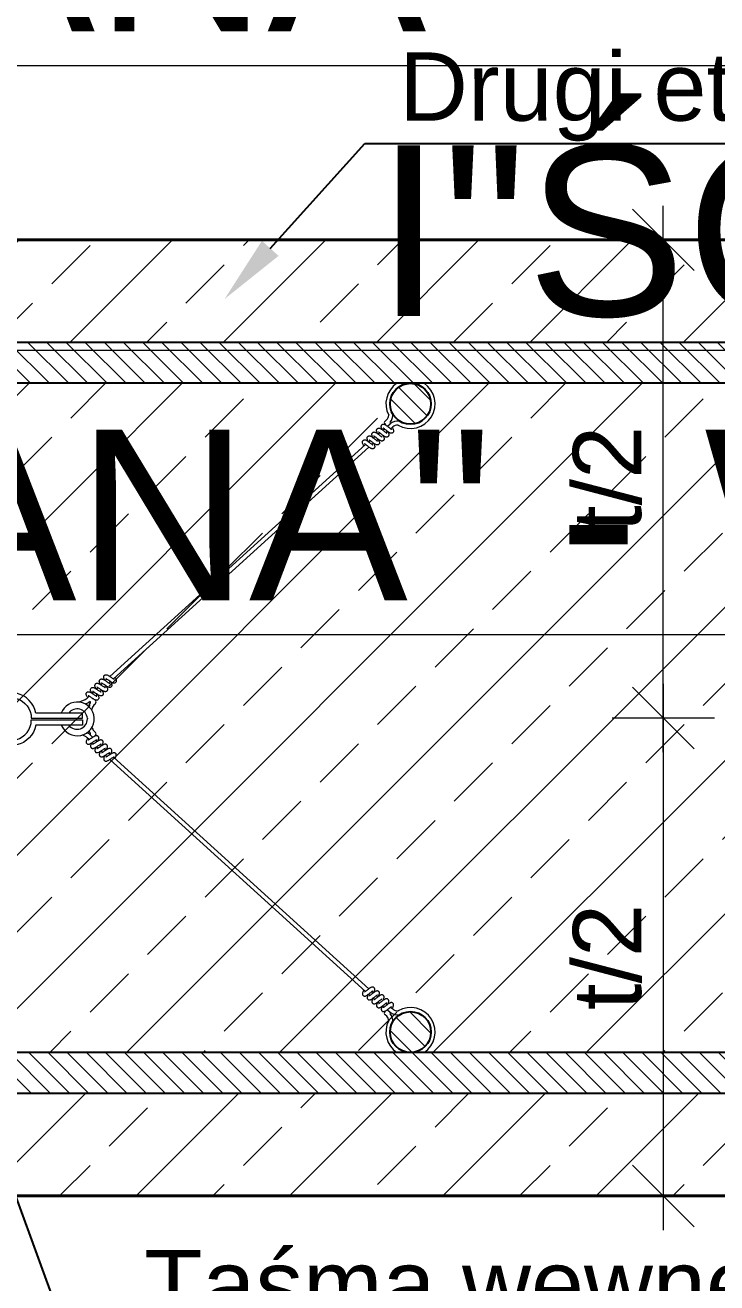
# Model space of a CAD drawing. Header units: millimetres. Extents: x 647 to 146539, y -131215 to 59.
# Drawn here: x 109717.7 to 109920.3, y -6673.3 to -6305 of the extents above; entities that cross this region are included whole.
import ezdxf
from ezdxf import colors
from ezdxf.entities.mleader import LeaderData, LeaderLine
from ezdxf.math import Vec2, Vec3

# ---------------------------------------------------------------- set-up
doc = ezdxf.new("R2010")
doc.units = ezdxf.units.MM
doc.layers.get('Defpoints').update_dxf_attribs({"color": 2, "lineweight": 50})
for name, color, linetype, lineweight in [('G-Cienka', 4, 'Continuous', 9), ('G-Elementy konstrukcyjne', 1, 'Continuous', 40), ('G-Kreskowanie', 9, 'Continuous', 5), ('G-Opisy', 2, 'Continuous', 18), ('G-Wymiary', 4, 'Continuous', 9)]:
    doc.layers.add(name, color=color, linetype=linetype, lineweight=lineweight)
doc.layers.add('G-Prety', color=1, linetype='Continuous')
doc.styles.add('Arial-GG', font='arial.ttf')
doc.dimstyles.new('W-1 do 10-GG mm', dxfattribs={"dimscale": 10, "dimtxt": 2, "dimasz": 1.8, "dimexe": 1.5, "dimexo": 0, "dimgap": 0.6, "dimtad": 1, "dimdec": 1, "dimrnd": 1, "dimtxsty": 'Arial-GG', "dimblk": 'OBLIQUE', "dimcen": 0, "dimdle": 1, "dimclrd": 4, "dimclre": 4, "dimclrt": 7, "dimadec": 1, "dimazin": 0, "dimtfac": 1, "dimtdec": 1, "dimtix": 1, "dimtmove": 0, "dimatfit": 2, "dimfxl": 1.5, "dimfxlon": 1, "dimlwd": -1, "dimlwe": -1, "dimarcsym": 0})
pattern_1 = [(45, (106733.96, -8496.723), (-22.45064, 22.45064), []), (45, (106756.412, -8496.723), (-22.45064, 22.45064), [15.875, -7.9375])]
pattern_2 = [(135, (106344.8275, -7620.992), (-2.80633, -2.80633), [])]

# ---------------------------------------------------------------- blocks, each defined once
blk = doc.blocks.new('_Oblique')
at = {"color": 0, "linetype": 'ByBlock', "lineweight": -2}
blk.add_line((-0.5, -0.5), (0.5, 0.5), dxfattribs=at)
blk = doc.blocks.new('*D992')
at = {"layer": 'Defpoints', "color": 0, "transparency": 16777216}
for p in [(109881.69, -6367.86), (109904.65, -6367.86), (109862.06, -6507.86)]:
    blk.add_point(p, dxfattribs=at)
at = {"layer": 'G-Wymiary', "color": 4, "transparency": 16777216}
for p, q in [((109904.65, -6517.86), (109904.65, -6357.86)), ((109889.65, -6367.86), (109919.65, -6367.86)), ((109889.65, -6507.86), (109919.65, -6507.86))]:
    blk.add_line(p, q, dxfattribs=at)
at = {"layer": 'G-Wymiary', "color": 4, "transparency": 16777216, "xscale": 18, "yscale": 18, "zscale": 18}
for p, rotation in [((109904.65, -6367.86), 90), ((109904.65, -6507.86), 270)]:
    blk.add_blockref('_Oblique', p, dxfattribs=dict(at, rotation=rotation))
at = {"layer": 'G-Wymiary', "color": 7, "transparency": 16777216, "insert": (109888.31, -6437.86), "char_height": 20, "attachment_point": 5, "rotation": 90, "style": 'Arial-GG'}
blk.add_mtext('t/2', dxfattribs=at)
blk = doc.blocks.new('*D985')
at = {"layer": 'Defpoints', "color": 0, "transparency": 16777216}
for p in [(109862.06, -6507.86), (109830.01, -6647.86), (109904.65, -6647.86)]:
    blk.add_point(p, dxfattribs=at)
at = {"layer": 'G-Wymiary', "color": 4, "transparency": 16777216}
for p, q in [((109904.65, -6497.86), (109904.65, -6657.86)), ((109889.65, -6507.86), (109919.65, -6507.86)), ((109889.65, -6647.86), (109919.65, -6647.86))]:
    blk.add_line(p, q, dxfattribs=at)
at = {"layer": 'G-Wymiary', "color": 4, "transparency": 16777216, "xscale": 18, "yscale": 18, "zscale": 18}
for p, rotation in [((109904.65, -6507.86), 90), ((109904.65, -6647.86), 270)]:
    blk.add_blockref('_Oblique', p, dxfattribs=dict(at, rotation=rotation))
at = {"layer": 'G-Wymiary', "color": 7, "transparency": 16777216, "insert": (109888.31, -6577.86), "char_height": 20, "attachment_point": 5, "rotation": 90, "style": 'Arial-GG'}
blk.add_mtext('t/2', dxfattribs=at)

msp = doc.modelspace()

# ---------------------------------------------------------------- hatches: boundary and pattern name
at = {"layer": 'G-Kreskowanie'}
h = msp.add_hatch(dxfattribs=at)
h.set_pattern_fill('ANSI33', color=256, scale=5, style=0)
h.set_pattern_definition(pattern_1)
h.paths.add_polyline_path([(109593.59, -6397.86), (109946.69, -6397.86), (109946.69, -6367.86), (109593.59, -6367.86)])
at = {"layer": 'G-Kreskowanie', "linetype": 'ByBlock', "ltscale": 2}
h = msp.add_hatch(dxfattribs=at)
h.set_pattern_fill('ANSI31', color=256, scale=1.25, angle=90)
h.set_pattern_definition(pattern_2)
h.paths.add_polyline_path([(109946.69, -6409.86), (109946.69, -6397.86), (109240.5, -6397.86), (109240.5, -6409.86)])
at = {"layer": 'G-Kreskowanie'}
h = msp.add_hatch(dxfattribs=at)
h.set_pattern_fill('ANSI33', color=256, scale=5, style=0)
h.set_pattern_definition(pattern_1)
edge = h.paths.add_edge_path()
edge.add_arc((109830.59, -6415.86), 6, -180, 180, ccw=False)
edge = h.paths.add_edge_path()
edge.add_arc((109670.59, -6415.86), 6, -180, 180, ccw=False)
edge = h.paths.add_edge_path()
edge.add_arc((109670.59, -6599.86), 6, -180, 180, ccw=False)
edge = h.paths.add_edge_path()
edge.add_arc((109830.59, -6599.86), 6, -180, 180, ccw=False)
h.paths.add_polyline_path([(109593.59, -6605.86), (109593.59, -6409.86), (109946.69, -6409.86), (109946.69, -6605.86), (109830.59, -6605.86)])
at = {"layer": 'G-Kreskowanie', "linetype": 'ByBlock', "ltscale": 2}
h = msp.add_hatch(dxfattribs=at)
h.set_pattern_fill('ANSI31', color=256, scale=1.25, angle=90)
h.set_pattern_definition(pattern_2)
h.paths.add_polyline_path([(109826.63, -6420.36, -0.125113), (109826.74, -6420.46, 0.766547), (109836.24, -6413.81, 1), (109824.95, -6417.9, 0.12589)])
h = msp.add_hatch(dxfattribs=at)
h.set_pattern_fill('ANSI31', color=256, scale=1.25, angle=90)
h.set_pattern_definition(pattern_2)
h.paths.add_polyline_path([(109826.63, -6595.36, 0.125113), (109826.74, -6595.26, -0.766547), (109836.24, -6601.9, -1), (109824.95, -6597.81, -0.12589)])
h = msp.add_hatch(dxfattribs=at)
h.set_pattern_fill('ANSI31', color=256, scale=1.25, angle=90)
h.set_pattern_definition(pattern_2)
h.paths.add_polyline_path([(109946.69, -6617.86), (109946.69, -6605.86), (109593.59, -6605.86), (109593.59, -6617.86)])
h.paths.add_polyline_path([(109240.5, -6617.86), (109240.5, -6605.86), (109593.59, -6605.86), (109593.59, -6617.86)])
at = {"layer": 'G-Kreskowanie'}
h = msp.add_hatch(dxfattribs=at)
h.set_pattern_fill('ANSI33', color=256, scale=5, style=0)
h.set_pattern_definition(pattern_1)
h.paths.add_polyline_path([(109593.59, -6647.86), (109946.69, -6647.86), (109946.69, -6617.86), (109593.59, -6617.86)])

# ---------------------------------------------------------------- linework, layer by layer
at = {"layer": 'G-Cienka'}
for p, q in [((109822.43, -6423.55), (109822.88, -6423.17)), ((109823.06, -6421.75), (109823.3, -6422.05)), ((109823.64, -6420.5), (109823.14, -6420.91)), ((109823.81, -6422.41), (109824.64, -6421.71)), ((109824.59, -6421.63), (109824.65, -6421.7)), ((109824.77, -6423.16), (109825.41, -6422.63)), ((109818.3, -6426.97), (109818.75, -6426.59)), ((109819.26, -6427.71), (109819.72, -6427.34)), ((109819.67, -6425.83), (109820.13, -6425.45)), ((109820.64, -6426.57), (109821.1, -6426.2)), ((109821.05, -6424.69), (109821.51, -6424.31)), ((109823.4, -6424.3), (109823.85, -6423.92)), ((109742.52, -6495.71), (109817.43, -6427.78)), ((109743.55, -6496.37), (109818.4, -6428.53)), ((109741.62, -6496.52), (109741.2, -6496.93)), ((109742.65, -6497.19), (109742.23, -6497.6)), ((109737.78, -6500.26), (109737.35, -6500.67)), ((109738.8, -6500.93), (109738.38, -6501.34)), ((109739.06, -6499.01), (109738.64, -6499.42)), ((109740.08, -6499.68), (109739.66, -6500.09)), ((109740.34, -6497.77), (109739.92, -6498.18)), ((109741.37, -6498.43), (109740.94, -6498.84)), ((109736.5, -6501.5), (109735.91, -6502.08)), ((109736.8, -6503.02), (109736.73, -6502.95)), ((109737.84, -6504.06), (109738.31, -6503.61)), ((109738.32, -6502.76), (109738.05, -6502.49)), ((109737.84, -6511.65), (109738.31, -6512.11)), ((109736.5, -6514.21), (109735.91, -6513.64)), ((109736.8, -6512.7), (109736.73, -6512.77)), ((109737.52, -6513.54), (109736.74, -6512.78)), ((109737.78, -6515.46), (109737.35, -6515.05)), ((109738.32, -6512.95), (109738.05, -6513.23)), ((109738.8, -6514.79), (109738.38, -6514.38)), ((109740.08, -6516.04), (109739.66, -6515.63)), ((109739.06, -6516.7), (109738.64, -6516.29)), ((109740.34, -6517.95), (109739.92, -6517.54)), ((109741.37, -6517.28), (109740.94, -6516.87)), ((109741.62, -6519.2), (109741.2, -6518.79)), ((109742.65, -6518.53), (109742.23, -6518.12)), ((109743.55, -6519.34), (109818.4, -6587.19)), ((109742.52, -6520.01), (109817.43, -6587.94)), ((109818.3, -6588.75), (109818.75, -6589.12)), ((109819.26, -6588), (109819.72, -6588.38)), ((109820.64, -6589.14), (109821.1, -6589.52)), ((109819.67, -6589.89), (109820.13, -6590.26)), ((109821.05, -6591.03), (109821.51, -6591.4)), ((109822.43, -6592.17), (109822.88, -6592.54)), ((109823.4, -6591.42), (109823.85, -6591.8)), ((109823.81, -6593.31), (109824.64, -6594.01)), ((109824.77, -6592.56), (109825.41, -6593.08)), ((109823.06, -6593.96), (109823.3, -6593.67)), ((109823.64, -6595.22), (109823.14, -6594.8)), ((109824.59, -6594.09), (109824.65, -6594.02))]:
    msp.add_line(p, q, dxfattribs=at)
for points in [[(109821.02, -6424.72), (109821.51, -6424.31)], [(109821.05, -6424.69), (109821.51, -6424.31)], [(109823.85, -6423.92), (109823.4, -6424.3)], [(109737.35, -6500.67), (109737.78, -6500.26)], [(109740.08, -6499.68), (109739.66, -6500.09)], [(109737.35, -6515.05), (109737.78, -6515.46)], [(109740.08, -6516.04), (109739.66, -6515.63)], [(109821.02, -6591), (109821.51, -6591.4)], [(109821.05, -6591.03), (109821.51, -6591.4)], [(109823.85, -6591.8), (109823.4, -6591.42)]]:
    msp.add_lwpolyline(points, dxfattribs=at)
for points in [[(109734.52, -6506.46), (109720.87, -6506.46, 0.646887), (109707.52, -6503.46), (109698.32, -6503.46), (109698.32, -6504.96), (109708.32, -6504.96, -0.767327), (109719.52, -6507.96), (109734.52, -6507.96)], [(109734.52, -6509.96), (109720.87, -6509.96, -0.646887), (109707.52, -6512.96), (109698.32, -6512.96), (109698.32, -6511.46), (109708.32, -6511.46, 0.767327), (109719.52, -6508.46), (109734.52, -6508.46)]]:
    msp.add_lwpolyline(points, format="xyb", close=True, dxfattribs=at)
for centre, radius, start, end in [((109830.59, -6415.86), 7.2, 123.5573, 207.6742), ((109830.59, -6415.86), 7.2, 239.9037, 56.4427), ((109822.36, -6419.15), 1.85, 313.563, 358.4843), ((109822.36, -6419.15), 3.05, 317.1445, 5.3016), ((109823.52, -6421.37), 0.596, 129.5925, 219.5925), ((109824.82, -6421.43), 0.3, 137.1445, 219.5925), ((109826.93, -6424.47), 3.58, 83.8587, 129.5925), ((109826.93, -6424.47), 2.38, 89.425, 129.5925), ((109826.95, -6422.39), 0.3, 83.3571, 89.425), ((109732.95, -6508.19), 5, 4.4904, 159.7631), ((109732.13, -6496.62), 6.63, 278.4098, 304.6963), ((109732.35, -6497.43), 7.05, 295.2177, 308.5425), ((109739.22, -6505.3), 3.05, 141.7409, 163.9833), ((109736.59, -6503.22), 0.3, 321.7409, 44.1889), ((109741.11, -6506.4), 4.02, 144.551, 165.1141), ((109737.89, -6503.18), 0.596, 314.1889, 44.1889), ((109732.95, -6508.09), 5, 201.9269, 3.4005), ((109732.95, -6508.19), 3, 4.4904, 144.795), ((109732.94, -6508.17), 3.02, 216.3369, 0.8996), ((109741.94, -6507.58), 6, 183.2088, 185.1391), ((109732.35, -6518.29), 7.05, 51.4575, 60.3497), ((109739.22, -6510.41), 3.05, 204.2448, 218.2591), ((109741.11, -6509.32), 4.02, 198.0132, 215.449), ((109737.89, -6512.54), 0.596, 315.8111, 45.8111), ((109732.13, -6519.09), 6.63, 55.3037, 69.8346), ((109736.59, -6512.49), 0.3, 315.8111, 38.2591), ((109826.93, -6591.25), 2.38, 230.4075, 270.575), ((109830.59, -6599.86), 7.2, 303.5573, 120.0963), ((109823.52, -6594.34), 0.596, 140.4075, 230.4075), ((109830.59, -6599.86), 7.2, 152.3258, 236.4427), ((109822.36, -6596.56), 1.85, 1.5157, 46.437), ((109824.82, -6594.28), 0.3, 140.4075, 222.8555), ((109822.36, -6596.56), 3.05, 354.6984, 42.8555), ((109826.93, -6591.25), 3.58, 230.4075, 276.1413), ((109826.95, -6593.33), 0.3, 270.575, 276.6429)]:
    msp.add_arc(centre, radius, start, end, dxfattribs=at)
for points, knots in [([(109820.99, -6424.64), (109820.98, -6424.61), (109820.91, -6424.48), (109820.78, -6424.19), (109820.66, -6423.86), (109820.65, -6423.57), (109820.7, -6423.36), (109820.81, -6423.17), (109821, -6423.03), (109821.21, -6422.97), (109821.42, -6422.97), (109821.65, -6423.03), (109821.88, -6423.16), (109822.13, -6423.32), (109822.43, -6423.54), (109822.69, -6423.75), (109822.99, -6423.99), (109823.24, -6424.18), (109823.47, -6424.35), (109823.6, -6424.43), (109823.65, -6424.46), (109823.68, -6424.48), (109823.68, -6424.48), (109823.69, -6424.48)], [0, 0, 0, 0, 0.083442, 0.487083, 0.898341, 1.158882, 1.321201, 1.565464, 1.789441, 2.004254, 2.209449, 2.413298, 2.709152, 3.005378, 3.300306, 3.83027, 4.023716, 4.446296, 4.766354, 4.864085, 4.919882, 4.944398, 4.948001, 4.948001, 4.948001, 4.948001]), ([(109822.37, -6423.5), (109822.35, -6423.47), (109822.29, -6423.34), (109822.16, -6423.06), (109822.04, -6422.72), (109822.02, -6422.43), (109822.08, -6422.22), (109822.19, -6422.03), (109822.38, -6421.89), (109822.59, -6421.83), (109822.8, -6421.83), (109823.02, -6421.89), (109823.26, -6422.02), (109823.51, -6422.18), (109823.81, -6422.4), (109824.07, -6422.61), (109824.37, -6422.85), (109824.62, -6423.04), (109824.84, -6423.21), (109824.98, -6423.29), (109825.03, -6423.32), (109825.05, -6423.34), (109825.06, -6423.34), (109825.06, -6423.34)], [0, 0, 0, 0, 0.083441, 0.487082, 0.89834, 1.158881, 1.3212, 1.565464, 1.78944, 2.004253, 2.209449, 2.413298, 2.709151, 3.005378, 3.300305, 3.83027, 4.023716, 4.446296, 4.766354, 4.864085, 4.919882, 4.944398, 4.948001, 4.948001, 4.948001, 4.948001]), ([(109825.26, -6422.76), (109825.31, -6422.87), (109825.41, -6423.07), (109825.54, -6423.37), (109825.63, -6423.67), (109825.64, -6423.91), (109825.57, -6424.14), (109825.45, -6424.32), (109825.26, -6424.45), (109825.05, -6424.5), (109824.84, -6424.49), (109824.6, -6424.42), (109824.35, -6424.28), (109824.1, -6424.11), (109823.8, -6423.88), (109823.47, -6423.63), (109823.13, -6423.35), (109822.88, -6423.17), (109822.73, -6423.07), (109822.66, -6423.03), (109822.62, -6423), (109822.61, -6423), (109822.6, -6422.99), (109822.6, -6422.99)], [0, 0, 0, 0, 0.333479, 0.729338, 0.961746, 1.273881, 1.435197, 1.673428, 1.895321, 2.109532, 2.315092, 2.523999, 2.853801, 3.164162, 3.445765, 3.963245, 4.415291, 4.767483, 4.885682, 4.962568, 5.004855, 5.01975, 5.020297, 5.020297, 5.020297, 5.020297]), ([(109816.9, -6428.09), (109816.87, -6428.04), (109816.8, -6427.93), (109816.63, -6427.59), (109816.52, -6427.26), (109816.52, -6426.99), (109816.57, -6426.77), (109816.68, -6426.59), (109816.87, -6426.45), (109817.08, -6426.38), (109817.29, -6426.39), (109817.52, -6426.45), (109817.75, -6426.58), (109818, -6426.74), (109818.3, -6426.97), (109818.56, -6427.17), (109818.86, -6427.41), (109819.11, -6427.6), (109819.33, -6427.77), (109819.47, -6427.85), (109819.52, -6427.88), (109819.54, -6427.89), (109819.55, -6427.9), (109819.55, -6427.9)], [0, 0, 0, 0, 0.120191, 0.582962, 0.963852, 1.214839, 1.374696, 1.618503, 1.842398, 2.057141, 2.262255, 2.466259, 2.763927, 3.061073, 3.355062, 3.884266, 4.074914, 4.497415, 4.817499, 4.915248, 4.97106, 4.99559, 4.999198, 4.999198, 4.999198, 4.999198]), ([(109819.78, -6427.39), (109819.8, -6427.42), (109819.87, -6427.56), (109820, -6427.85), (109820.12, -6428.19), (109820.12, -6428.47), (109820.07, -6428.68), (109819.95, -6428.86), (109819.77, -6429), (109819.56, -6429.06), (109819.35, -6429.06), (109819.12, -6428.99), (109818.88, -6428.86), (109818.63, -6428.7), (109818.33, -6428.47), (109817.99, -6428.21), (109817.64, -6427.93), (109817.39, -6427.74), (109817.23, -6427.64), (109817.16, -6427.59), (109817.12, -6427.57), (109817.1, -6427.56), (109817.09, -6427.55), (109817.09, -6427.55)], [0, 0, 0, 0, 0.105716, 0.508645, 0.922767, 1.175512, 1.329315, 1.570284, 1.793142, 2.008144, 2.214637, 2.42095, 2.723629, 3.023228, 3.316068, 3.843146, 4.3023, 4.66407, 4.788428, 4.87191, 4.920089, 4.939301, 4.940951, 4.940951, 4.940951, 4.940951]), ([(109818.23, -6426.92), (109818.22, -6426.89), (109818.15, -6426.75), (109818.02, -6426.47), (109817.9, -6426.13), (109817.89, -6425.85), (109817.95, -6425.63), (109818.06, -6425.45), (109818.24, -6425.31), (109818.45, -6425.25), (109818.66, -6425.25), (109818.89, -6425.31), (109819.13, -6425.44), (109819.37, -6425.6), (109819.67, -6425.83), (109819.94, -6426.03), (109820.24, -6426.27), (109820.48, -6426.46), (109820.71, -6426.63), (109820.84, -6426.71), (109820.9, -6426.74), (109820.92, -6426.76), (109820.93, -6426.76), (109820.93, -6426.76)], [0, 0, 0, 0, 0.089365, 0.492687, 0.905224, 1.163639, 1.323496, 1.567303, 1.791198, 2.005941, 2.211055, 2.415058, 2.712727, 3.009873, 3.303862, 3.833066, 4.023714, 4.446215, 4.766299, 4.864048, 4.91986, 4.94439, 4.947998, 4.947998, 4.947998, 4.947998]), ([(109821.16, -6426.25), (109821.17, -6426.28), (109821.19, -6426.31), (109821.27, -6426.47), (109821.32, -6426.6), (109821.42, -6426.85), (109821.47, -6426.97), (109821.5, -6427.19), (109821.5, -6427.27), (109821.48, -6427.41), (109821.46, -6427.46), (109821.42, -6427.58), (109821.37, -6427.65), (109821.27, -6427.77), (109821.2, -6427.81), (109821.07, -6427.88), (109821, -6427.9), (109820.86, -6427.92), (109820.79, -6427.92), (109820.65, -6427.9), (109820.59, -6427.88), (109820.43, -6427.82), (109820.35, -6427.77), (109820.18, -6427.67), (109820.09, -6427.61), (109819.93, -6427.5), (109819.85, -6427.44), (109819.64, -6427.28), (109819.5, -6427.17), (109819.23, -6426.96), (109819.11, -6426.86), (109818.89, -6426.69), (109818.79, -6426.62), (109818.66, -6426.53), (109818.63, -6426.51), (109818.57, -6426.47), (109818.55, -6426.46), (109818.51, -6426.43), (109818.5, -6426.43), (109818.48, -6426.42), (109818.47, -6426.41), (109818.47, -6426.41), (109818.47, -6426.41), (109818.47, -6426.41)], [4.98345, 4.98345, 4.98345, 4.98345, 5.002893, 5.002893, 5.084761, 5.084761, 5.183441, 5.183441, 5.239204, 5.239204, 5.269541, 5.269541, 5.314627, 5.314627, 5.355668, 5.355668, 5.396196, 5.396196, 5.438035, 5.438035, 5.485061, 5.485061, 5.55767, 5.55767, 5.621992, 5.621992, 5.677485, 5.677485, 5.767755, 5.767755, 5.845802, 5.845802, 5.915781, 5.915781, 5.94576, 5.94576, 5.971226, 5.971226, 5.99253, 5.99253, 6.009626, 6.009626, 6.015983, 6.015983, 6.015983, 6.015983]), ([(109819.61, -6425.78), (109819.6, -6425.75), (109819.53, -6425.61), (109819.4, -6425.33), (109819.28, -6425), (109819.27, -6424.71), (109819.32, -6424.5), (109819.44, -6424.31), (109819.62, -6424.17), (109819.83, -6424.11), (109820.04, -6424.11), (109820.27, -6424.17), (109820.5, -6424.3), (109820.75, -6424.46), (109821.05, -6424.68), (109821.32, -6424.89), (109821.62, -6425.13), (109821.86, -6425.32), (109822.09, -6425.49), (109822.22, -6425.57), (109822.27, -6425.6), (109822.3, -6425.62), (109822.31, -6425.62), (109822.31, -6425.62)], [0, 0, 0, 0, 0.083358, 0.487003, 0.898243, 1.158814, 1.321169, 1.565439, 1.789416, 2.00423, 2.209427, 2.413273, 2.709102, 3.005316, 3.300256, 3.830231, 4.023716, 4.446297, 4.766355, 4.864086, 4.919882, 4.944398, 4.948001, 4.948001, 4.948001, 4.948001]), ([(109822.54, -6425.11), (109822.55, -6425.14), (109822.62, -6425.29), (109822.76, -6425.57), (109822.87, -6425.91), (109822.88, -6426.19), (109822.82, -6426.4), (109822.71, -6426.58), (109822.52, -6426.72), (109822.31, -6426.78), (109822.1, -6426.78), (109821.87, -6426.71), (109821.63, -6426.58), (109821.38, -6426.42), (109821.08, -6426.19), (109820.75, -6425.93), (109820.4, -6425.65), (109820.14, -6425.46), (109819.99, -6425.36), (109819.92, -6425.31), (109819.87, -6425.29), (109819.85, -6425.28), (109819.84, -6425.27), (109819.84, -6425.27)], [0, 0, 0, 0, 0.106212, 0.509117, 0.92336, 1.175911, 1.329525, 1.570459, 1.793311, 2.008306, 2.214792, 2.421121, 2.723981, 3.023666, 3.316416, 3.843421, 4.302527, 4.664234, 4.788551, 4.871989, 4.920128, 4.939309, 4.94095, 4.94095, 4.94095, 4.94095]), ([(109823.91, -6423.97), (109823.93, -6424.01), (109824.01, -6424.16), (109824.14, -6424.45), (109824.25, -6424.79), (109824.25, -6425.06), (109824.19, -6425.27), (109824.08, -6425.44), (109823.9, -6425.58), (109823.69, -6425.64), (109823.47, -6425.64), (109823.24, -6425.57), (109823, -6425.44), (109822.75, -6425.27), (109822.45, -6425.05), (109822.12, -6424.78), (109821.77, -6424.51), (109821.52, -6424.32), (109821.36, -6424.21), (109821.29, -6424.17), (109821.25, -6424.15), (109821.23, -6424.14), (109821.22, -6424.13), (109821.22, -6424.13)], [0, 0, 0, 0, 0.122735, 0.524819, 0.943427, 1.189412, 1.337039, 1.576824, 1.799424, 2.014208, 2.220439, 2.42738, 2.737017, 3.039771, 3.329328, 3.853685, 4.310999, 4.670327, 4.793109, 4.874891, 4.921533, 4.939604, 4.94091, 4.94091, 4.94091, 4.94091]), ([(109739.85, -6498.13), (109739.83, -6498.1), (109739.82, -6498.07), (109739.72, -6497.92), (109739.66, -6497.8), (109739.54, -6497.56), (109739.49, -6497.44), (109739.44, -6497.23), (109739.43, -6497.14), (109739.44, -6497), (109739.45, -6496.95), (109739.49, -6496.82), (109739.53, -6496.75), (109739.62, -6496.63), (109739.68, -6496.58), (109739.81, -6496.5), (109739.88, -6496.47), (109740.01, -6496.44), (109740.09, -6496.44), (109740.22, -6496.45), (109740.29, -6496.46), (109740.45, -6496.51), (109740.54, -6496.55), (109740.72, -6496.64), (109740.8, -6496.68), (109740.98, -6496.79), (109741.06, -6496.84), (109741.29, -6496.98), (109741.44, -6497.08), (109741.71, -6497.27), (109741.85, -6497.36), (109742.08, -6497.51), (109742.19, -6497.57), (109742.32, -6497.65), (109742.35, -6497.67), (109742.41, -6497.7), (109742.44, -6497.72), (109742.48, -6497.73), (109742.49, -6497.74), (109742.51, -6497.75), (109742.52, -6497.75), (109742.52, -6497.75), (109742.52, -6497.75), (109742.52, -6497.75)], [4.98345, 4.98345, 4.98345, 4.98345, 5.002893, 5.002893, 5.084761, 5.084761, 5.183441, 5.183441, 5.239204, 5.239204, 5.269541, 5.269541, 5.314627, 5.314627, 5.355668, 5.355668, 5.396196, 5.396196, 5.438035, 5.438035, 5.485061, 5.485061, 5.55767, 5.55767, 5.621992, 5.621992, 5.677485, 5.677485, 5.767755, 5.767755, 5.845802, 5.845802, 5.915781, 5.915781, 5.94576, 5.94576, 5.971226, 5.971226, 5.99253, 5.99253, 6.009626, 6.009626, 6.015983, 6.015983, 6.015983, 6.015983]), ([(109742.71, -6497.23), (109742.73, -6497.26), (109742.81, -6497.39), (109742.96, -6497.66), (109743.11, -6497.99), (109743.14, -6498.27), (109743.1, -6498.49), (109743.01, -6498.68), (109742.83, -6498.83), (109742.63, -6498.92), (109742.42, -6498.93), (109742.19, -6498.88), (109741.94, -6498.78), (109741.68, -6498.63), (109741.36, -6498.43), (109741.08, -6498.25), (109740.77, -6498.04), (109740.51, -6497.87), (109740.27, -6497.72), (109740.13, -6497.64), (109740.08, -6497.62), (109740.05, -6497.61), (109740.04, -6497.6), (109740.04, -6497.6)], [0, 0, 0, 0, 0.089365, 0.492687, 0.905224, 1.163639, 1.323496, 1.567303, 1.791198, 2.005941, 2.211055, 2.415058, 2.712727, 3.009873, 3.303862, 3.833066, 4.023714, 4.446215, 4.766299, 4.864048, 4.91986, 4.94439, 4.947998, 4.947998, 4.947998, 4.947998]), ([(109741.13, -6496.89), (109741.11, -6496.85), (109741.03, -6496.72), (109740.88, -6496.44), (109740.74, -6496.11), (109740.71, -6495.84), (109740.75, -6495.62), (109740.85, -6495.43), (109741.02, -6495.28), (109741.22, -6495.2), (109741.43, -6495.19), (109741.67, -6495.23), (109741.92, -6495.34), (109742.18, -6495.49), (109742.49, -6495.69), (109742.85, -6495.92), (109743.22, -6496.17), (109743.49, -6496.34), (109743.65, -6496.43), (109743.73, -6496.47), (109743.78, -6496.5), (109743.8, -6496.5), (109743.8, -6496.51), (109743.8, -6496.51)], [0, 0, 0, 0, 0.105716, 0.508645, 0.922767, 1.175512, 1.329315, 1.570284, 1.793142, 2.008144, 2.214637, 2.42095, 2.723629, 3.023228, 3.316068, 3.843146, 4.3023, 4.66407, 4.788428, 4.87191, 4.920089, 4.939301, 4.940951, 4.940951, 4.940951, 4.940951]), ([(109743.94, -6495.93), (109743.96, -6495.98), (109744.08, -6496.13), (109744.26, -6496.42), (109744.4, -6496.76), (109744.42, -6497.02), (109744.39, -6497.24), (109744.29, -6497.43), (109744.11, -6497.59), (109743.91, -6497.67), (109743.7, -6497.68), (109743.47, -6497.64), (109743.22, -6497.53), (109742.96, -6497.39), (109742.65, -6497.19), (109742.37, -6497), (109742.05, -6496.79), (109741.79, -6496.62), (109741.55, -6496.47), (109741.41, -6496.4), (109741.36, -6496.37), (109741.33, -6496.36), (109741.32, -6496.36), (109741.32, -6496.36)], [0, 0, 0, 0, 0.149234, 0.612005, 0.992895, 1.243882, 1.403739, 1.647546, 1.871441, 2.086184, 2.291298, 2.495301, 2.79297, 3.090116, 3.384105, 3.913309, 4.103957, 4.526458, 4.846542, 4.94429, 5.000103, 5.024632, 5.028241, 5.028241, 5.028241, 5.028241]), ([(109736.05, -6501.94), (109735.98, -6501.83), (109735.87, -6501.64), (109735.71, -6501.35), (109735.6, -6501.06), (109735.57, -6500.82), (109735.63, -6500.59), (109735.73, -6500.4), (109735.91, -6500.26), (109736.11, -6500.18), (109736.33, -6500.17), (109736.57, -6500.23), (109736.83, -6500.35), (109737.1, -6500.5), (109737.41, -6500.7), (109737.76, -6500.93), (109738.12, -6501.18), (109738.38, -6501.34), (109738.54, -6501.43), (109738.61, -6501.46), (109738.65, -6501.48), (109738.67, -6501.49), (109738.68, -6501.49), (109738.68, -6501.49)], [0, 0, 0, 0, 0.333479, 0.729338, 0.961746, 1.273881, 1.435197, 1.673428, 1.895321, 2.109532, 2.315092, 2.523999, 2.853801, 3.164162, 3.445765, 3.963245, 4.415291, 4.767483, 4.885682, 4.962568, 5.004855, 5.01975, 5.020297, 5.020297, 5.020297, 5.020297]), ([(109738.87, -6500.97), (109738.88, -6500.99), (109738.96, -6501.13), (109739.11, -6501.39), (109739.26, -6501.72), (109739.29, -6502), (109739.26, -6502.22), (109739.16, -6502.42), (109738.99, -6502.57), (109738.78, -6502.65), (109738.57, -6502.67), (109738.34, -6502.62), (109738.1, -6502.52), (109737.84, -6502.37), (109737.52, -6502.18), (109737.24, -6501.99), (109736.92, -6501.78), (109736.66, -6501.6), (109736.42, -6501.46), (109736.28, -6501.38), (109736.23, -6501.36), (109736.2, -6501.35), (109736.19, -6501.34), (109736.19, -6501.34)], [0, 0, 0, 0, 0.083441, 0.487082, 0.89834, 1.158881, 1.3212, 1.565464, 1.78944, 2.004253, 2.209449, 2.413298, 2.709151, 3.005378, 3.300305, 3.83027, 4.023716, 4.446296, 4.766354, 4.864085, 4.919882, 4.944398, 4.948001, 4.948001, 4.948001, 4.948001]), ([(109737.29, -6500.63), (109737.26, -6500.59), (109737.18, -6500.45), (109737.02, -6500.16), (109736.88, -6499.84), (109736.86, -6499.56), (109736.9, -6499.35), (109737, -6499.17), (109737.18, -6499.02), (109737.38, -6498.94), (109737.59, -6498.93), (109737.83, -6498.98), (109738.08, -6499.09), (109738.34, -6499.24), (109738.66, -6499.43), (109739.01, -6499.67), (109739.38, -6499.92), (109739.65, -6500.08), (109739.81, -6500.18), (109739.89, -6500.21), (109739.93, -6500.23), (109739.95, -6500.24), (109739.96, -6500.25), (109739.96, -6500.25)], [0, 0, 0, 0, 0.122735, 0.524819, 0.943427, 1.189412, 1.337039, 1.576824, 1.799424, 2.014208, 2.220439, 2.42738, 2.737017, 3.039771, 3.329328, 3.853685, 4.310999, 4.670327, 4.793109, 4.874891, 4.921533, 4.939604, 4.94091, 4.94091, 4.94091, 4.94091]), ([(109740.15, -6499.72), (109740.17, -6499.75), (109740.24, -6499.88), (109740.4, -6500.15), (109740.54, -6500.48), (109740.58, -6500.76), (109740.54, -6500.98), (109740.44, -6501.17), (109740.27, -6501.33), (109740.07, -6501.41), (109739.86, -6501.42), (109739.62, -6501.38), (109739.38, -6501.27), (109739.12, -6501.13), (109738.8, -6500.93), (109738.52, -6500.74), (109738.2, -6500.53), (109737.94, -6500.36), (109737.7, -6500.21), (109737.56, -6500.14), (109737.51, -6500.11), (109737.48, -6500.1), (109737.48, -6500.1), (109737.47, -6500.1)], [0, 0, 0, 0, 0.083442, 0.487083, 0.898341, 1.158882, 1.321201, 1.565464, 1.78944, 2.004254, 2.209449, 2.413298, 2.709152, 3.005378, 3.300306, 3.83027, 4.023716, 4.446296, 4.766354, 4.864085, 4.919882, 4.944398, 4.948001, 4.948001, 4.948001, 4.948001]), ([(109738.57, -6499.38), (109738.55, -6499.35), (109738.47, -6499.21), (109738.31, -6498.93), (109738.17, -6498.61), (109738.14, -6498.33), (109738.18, -6498.11), (109738.28, -6497.93), (109738.45, -6497.78), (109738.66, -6497.69), (109738.87, -6497.68), (109739.11, -6497.73), (109739.35, -6497.84), (109739.61, -6497.98), (109739.93, -6498.18), (109740.29, -6498.42), (109740.66, -6498.66), (109740.93, -6498.83), (109741.09, -6498.93), (109741.17, -6498.97), (109741.21, -6498.99), (109741.23, -6499), (109741.24, -6499), (109741.24, -6499)], [0, 0, 0, 0, 0.106212, 0.509117, 0.92336, 1.175911, 1.329525, 1.570459, 1.793311, 2.008306, 2.214792, 2.421121, 2.723981, 3.023666, 3.316416, 3.843421, 4.302527, 4.664234, 4.788551, 4.871989, 4.920128, 4.939309, 4.94095, 4.94095, 4.94095, 4.94095]), ([(109741.43, -6498.48), (109741.45, -6498.5), (109741.53, -6498.63), (109741.68, -6498.9), (109741.82, -6499.23), (109741.86, -6499.51), (109741.82, -6499.73), (109741.72, -6499.92), (109741.55, -6500.08), (109741.35, -6500.16), (109741.14, -6500.18), (109740.91, -6500.13), (109740.66, -6500.03), (109740.4, -6499.88), (109740.09, -6499.68), (109739.8, -6499.5), (109739.49, -6499.28), (109739.22, -6499.11), (109738.99, -6498.96), (109738.85, -6498.89), (109738.79, -6498.86), (109738.77, -6498.85), (109738.76, -6498.85), (109738.76, -6498.85)], [0, 0, 0, 0, 0.083358, 0.487003, 0.898243, 1.158814, 1.321169, 1.565439, 1.789416, 2.00423, 2.209427, 2.413273, 2.709102, 3.005316, 3.300256, 3.830231, 4.023716, 4.446297, 4.766355, 4.864086, 4.919882, 4.944398, 4.948001, 4.948001, 4.948001, 4.948001]), ([(109736.05, -6513.78), (109735.98, -6513.88), (109735.87, -6514.07), (109735.71, -6514.37), (109735.6, -6514.66), (109735.57, -6514.9), (109735.63, -6515.13), (109735.73, -6515.31), (109735.91, -6515.46), (109736.11, -6515.53), (109736.33, -6515.54), (109736.57, -6515.49), (109736.83, -6515.37), (109737.1, -6515.21), (109737.41, -6515.02), (109737.76, -6514.78), (109738.12, -6514.54), (109738.38, -6514.38), (109738.54, -6514.29), (109738.61, -6514.25), (109738.65, -6514.23), (109738.67, -6514.23), (109738.68, -6514.22), (109738.68, -6514.22)], [0, 0, 0, 0, 0.333479, 0.729338, 0.961746, 1.273881, 1.435197, 1.673428, 1.895321, 2.109532, 2.315092, 2.523999, 2.853801, 3.164162, 3.445765, 3.963245, 4.415291, 4.767483, 4.885682, 4.962568, 5.004855, 5.01975, 5.020297, 5.020297, 5.020297, 5.020297]), ([(109738.87, -6514.75), (109738.88, -6514.72), (109738.96, -6514.59), (109739.11, -6514.32), (109739.26, -6513.99), (109739.29, -6513.71), (109739.26, -6513.49), (109739.16, -6513.3), (109738.99, -6513.14), (109738.78, -6513.06), (109738.57, -6513.05), (109738.34, -6513.09), (109738.1, -6513.2), (109737.84, -6513.34), (109737.52, -6513.54), (109737.24, -6513.73), (109736.92, -6513.94), (109736.66, -6514.11), (109736.42, -6514.26), (109736.28, -6514.33), (109736.23, -6514.36), (109736.2, -6514.37), (109736.19, -6514.37), (109736.19, -6514.37)], [0, 0, 0, 0, 0.083441, 0.487082, 0.89834, 1.158881, 1.3212, 1.565464, 1.78944, 2.004253, 2.209449, 2.413298, 2.709151, 3.005378, 3.300305, 3.83027, 4.023716, 4.446296, 4.766354, 4.864085, 4.919882, 4.944398, 4.948001, 4.948001, 4.948001, 4.948001]), ([(109737.29, -6515.09), (109737.26, -6515.13), (109737.18, -6515.27), (109737.02, -6515.55), (109736.88, -6515.88), (109736.86, -6516.16), (109736.9, -6516.36), (109737, -6516.55), (109737.18, -6516.7), (109737.38, -6516.78), (109737.59, -6516.79), (109737.83, -6516.74), (109738.08, -6516.63), (109738.34, -6516.48), (109738.66, -6516.28), (109739.01, -6516.05), (109739.38, -6515.8), (109739.65, -6515.63), (109739.81, -6515.54), (109739.89, -6515.5), (109739.93, -6515.48), (109739.95, -6515.47), (109739.96, -6515.47), (109739.96, -6515.47)], [0, 0, 0, 0, 0.122735, 0.524819, 0.943427, 1.189412, 1.337039, 1.576824, 1.799424, 2.014208, 2.220439, 2.42738, 2.737017, 3.039771, 3.329328, 3.853685, 4.310999, 4.670327, 4.793109, 4.874891, 4.921533, 4.939604, 4.94091, 4.94091, 4.94091, 4.94091]), ([(109740.15, -6515.99), (109740.17, -6515.97), (109740.24, -6515.84), (109740.4, -6515.57), (109740.54, -6515.24), (109740.58, -6514.96), (109740.54, -6514.74), (109740.44, -6514.55), (109740.27, -6514.39), (109740.07, -6514.31), (109739.86, -6514.29), (109739.62, -6514.34), (109739.38, -6514.44), (109739.12, -6514.59), (109738.8, -6514.79), (109738.52, -6514.97), (109738.2, -6515.19), (109737.94, -6515.36), (109737.7, -6515.5), (109737.56, -6515.58), (109737.51, -6515.6), (109737.48, -6515.62), (109737.48, -6515.62), (109737.47, -6515.62)], [0, 0, 0, 0, 0.083442, 0.487083, 0.898341, 1.158882, 1.321201, 1.565464, 1.78944, 2.004254, 2.209449, 2.413298, 2.709152, 3.005378, 3.300306, 3.83027, 4.023716, 4.446296, 4.766354, 4.864085, 4.919882, 4.944398, 4.948001, 4.948001, 4.948001, 4.948001]), ([(109741.43, -6517.24), (109741.45, -6517.21), (109741.53, -6517.08), (109741.68, -6516.81), (109741.82, -6516.49), (109741.86, -6516.21), (109741.82, -6515.98), (109741.72, -6515.79), (109741.55, -6515.64), (109741.35, -6515.55), (109741.14, -6515.54), (109740.91, -6515.58), (109740.66, -6515.69), (109740.4, -6515.84), (109740.09, -6516.03), (109739.8, -6516.22), (109739.49, -6516.43), (109739.22, -6516.6), (109738.99, -6516.75), (109738.85, -6516.83), (109738.79, -6516.85), (109738.77, -6516.86), (109738.76, -6516.86), (109738.76, -6516.87)], [0, 0, 0, 0, 0.083358, 0.487003, 0.898243, 1.158814, 1.321169, 1.565439, 1.789416, 2.00423, 2.209427, 2.413273, 2.709102, 3.005316, 3.300256, 3.830231, 4.023716, 4.446297, 4.766355, 4.864086, 4.919882, 4.944398, 4.948001, 4.948001, 4.948001, 4.948001]), ([(109738.57, -6516.34), (109738.55, -6516.37), (109738.47, -6516.51), (109738.31, -6516.78), (109738.17, -6517.11), (109738.14, -6517.39), (109738.18, -6517.6), (109738.28, -6517.79), (109738.45, -6517.94), (109738.66, -6518.02), (109738.87, -6518.04), (109739.11, -6517.99), (109739.35, -6517.88), (109739.61, -6517.73), (109739.93, -6517.54), (109740.29, -6517.3), (109740.66, -6517.05), (109740.93, -6516.88), (109741.09, -6516.79), (109741.17, -6516.75), (109741.21, -6516.73), (109741.23, -6516.72), (109741.24, -6516.72), (109741.24, -6516.72)], [0, 0, 0, 0, 0.106212, 0.509117, 0.92336, 1.175911, 1.329525, 1.570459, 1.793311, 2.008306, 2.214792, 2.421121, 2.723981, 3.023666, 3.316416, 3.843421, 4.302527, 4.664234, 4.788551, 4.871989, 4.920128, 4.939309, 4.94095, 4.94095, 4.94095, 4.94095]), ([(109739.85, -6517.58), (109739.83, -6517.61), (109739.82, -6517.64), (109739.72, -6517.8), (109739.66, -6517.92), (109739.54, -6518.16), (109739.49, -6518.28), (109739.44, -6518.49), (109739.43, -6518.58), (109739.44, -6518.72), (109739.45, -6518.77), (109739.49, -6518.89), (109739.53, -6518.97), (109739.62, -6519.09), (109739.68, -6519.14), (109739.81, -6519.22), (109739.88, -6519.24), (109740.01, -6519.27), (109740.09, -6519.28), (109740.22, -6519.27), (109740.29, -6519.25), (109740.45, -6519.21), (109740.54, -6519.17), (109740.72, -6519.08), (109740.8, -6519.03), (109740.98, -6518.93), (109741.06, -6518.88), (109741.29, -6518.73), (109741.44, -6518.63), (109741.71, -6518.45), (109741.85, -6518.36), (109742.08, -6518.21), (109742.19, -6518.14), (109742.32, -6518.07), (109742.35, -6518.05), (109742.41, -6518.01), (109742.44, -6518), (109742.48, -6517.98), (109742.49, -6517.98), (109742.51, -6517.97), (109742.52, -6517.96), (109742.52, -6517.96), (109742.52, -6517.96), (109742.52, -6517.96)], [4.98345, 4.98345, 4.98345, 4.98345, 5.002893, 5.002893, 5.084761, 5.084761, 5.183441, 5.183441, 5.239204, 5.239204, 5.269541, 5.269541, 5.314627, 5.314627, 5.355668, 5.355668, 5.396196, 5.396196, 5.438035, 5.438035, 5.485061, 5.485061, 5.55767, 5.55767, 5.621992, 5.621992, 5.677485, 5.677485, 5.767755, 5.767755, 5.845802, 5.845802, 5.915781, 5.915781, 5.94576, 5.94576, 5.971226, 5.971226, 5.99253, 5.99253, 6.009626, 6.009626, 6.015983, 6.015983, 6.015983, 6.015983]), ([(109742.71, -6518.49), (109742.73, -6518.46), (109742.81, -6518.33), (109742.96, -6518.05), (109743.11, -6517.73), (109743.14, -6517.45), (109743.1, -6517.23), (109743.01, -6517.04), (109742.83, -6516.88), (109742.63, -6516.8), (109742.42, -6516.79), (109742.19, -6516.83), (109741.94, -6516.94), (109741.68, -6517.08), (109741.36, -6517.28), (109741.08, -6517.47), (109740.77, -6517.68), (109740.51, -6517.85), (109740.27, -6518), (109740.13, -6518.07), (109740.08, -6518.1), (109740.05, -6518.11), (109740.04, -6518.11), (109740.04, -6518.11)], [0, 0, 0, 0, 0.089365, 0.492687, 0.905224, 1.163639, 1.323496, 1.567303, 1.791198, 2.005941, 2.211055, 2.415058, 2.712727, 3.009873, 3.303862, 3.833066, 4.023714, 4.446215, 4.766299, 4.864048, 4.91986, 4.94439, 4.947998, 4.947998, 4.947998, 4.947998]), ([(109741.13, -6518.83), (109741.11, -6518.86), (109741.03, -6519), (109740.88, -6519.28), (109740.74, -6519.6), (109740.71, -6519.88), (109740.75, -6520.09), (109740.85, -6520.28), (109741.02, -6520.43), (109741.22, -6520.51), (109741.43, -6520.53), (109741.67, -6520.48), (109741.92, -6520.37), (109742.18, -6520.23), (109742.49, -6520.03), (109742.85, -6519.79), (109743.22, -6519.54), (109743.49, -6519.38), (109743.65, -6519.28), (109743.73, -6519.24), (109743.78, -6519.22), (109743.8, -6519.21), (109743.8, -6519.21), (109743.8, -6519.21)], [0, 0, 0, 0, 0.105716, 0.508645, 0.922767, 1.175512, 1.329315, 1.570284, 1.793142, 2.008144, 2.214637, 2.42095, 2.723629, 3.023228, 3.316068, 3.843146, 4.3023, 4.66407, 4.788428, 4.87191, 4.920089, 4.939301, 4.940951, 4.940951, 4.940951, 4.940951]), ([(109743.94, -6519.79), (109743.96, -6519.74), (109744.08, -6519.59), (109744.26, -6519.3), (109744.4, -6518.96), (109744.42, -6518.69), (109744.39, -6518.47), (109744.29, -6518.28), (109744.11, -6518.13), (109743.91, -6518.05), (109743.7, -6518.03), (109743.47, -6518.08), (109743.22, -6518.18), (109742.96, -6518.33), (109742.65, -6518.53), (109742.37, -6518.71), (109742.05, -6518.93), (109741.79, -6519.1), (109741.55, -6519.24), (109741.41, -6519.32), (109741.36, -6519.34), (109741.33, -6519.35), (109741.32, -6519.36), (109741.32, -6519.36)], [0, 0, 0, 0, 0.149234, 0.612005, 0.992895, 1.243882, 1.403739, 1.647546, 1.871441, 2.086184, 2.291298, 2.495301, 2.79297, 3.090116, 3.384105, 3.913309, 4.103957, 4.526458, 4.846542, 4.94429, 5.000103, 5.024632, 5.028241, 5.028241, 5.028241, 5.028241]), ([(109816.9, -6587.62), (109816.87, -6587.68), (109816.8, -6587.78), (109816.63, -6588.13), (109816.52, -6588.46), (109816.52, -6588.73), (109816.57, -6588.94), (109816.68, -6589.13), (109816.87, -6589.27), (109817.08, -6589.33), (109817.29, -6589.33), (109817.52, -6589.27), (109817.75, -6589.14), (109818, -6588.97), (109818.3, -6588.75), (109818.56, -6588.54), (109818.86, -6588.31), (109819.11, -6588.11), (109819.33, -6587.95), (109819.47, -6587.86), (109819.52, -6587.83), (109819.54, -6587.82), (109819.55, -6587.82), (109819.55, -6587.82)], [0, 0, 0, 0, 0.120191, 0.582962, 0.963852, 1.214839, 1.374696, 1.618503, 1.842398, 2.057141, 2.262255, 2.466259, 2.763927, 3.061073, 3.355062, 3.884266, 4.074914, 4.497415, 4.817499, 4.915248, 4.97106, 4.99559, 4.999198, 4.999198, 4.999198, 4.999198]), ([(109819.78, -6588.33), (109819.8, -6588.29), (109819.87, -6588.15), (109820, -6587.86), (109820.12, -6587.53), (109820.12, -6587.25), (109820.07, -6587.04), (109819.95, -6586.86), (109819.77, -6586.72), (109819.56, -6586.66), (109819.35, -6586.66), (109819.12, -6586.72), (109818.88, -6586.85), (109818.63, -6587.02), (109818.33, -6587.24), (109817.99, -6587.51), (109817.64, -6587.78), (109817.39, -6587.97), (109817.23, -6588.08), (109817.16, -6588.13), (109817.12, -6588.15), (109817.1, -6588.16), (109817.09, -6588.16), (109817.09, -6588.16)], [0, 0, 0, 0, 0.105716, 0.508645, 0.922767, 1.175512, 1.329315, 1.570284, 1.793142, 2.008144, 2.214637, 2.42095, 2.723629, 3.023228, 3.316068, 3.843146, 4.3023, 4.66407, 4.788428, 4.87191, 4.920089, 4.939301, 4.940951, 4.940951, 4.940951, 4.940951]), ([(109818.23, -6588.8), (109818.22, -6588.83), (109818.15, -6588.96), (109818.02, -6589.25), (109817.9, -6589.59), (109817.89, -6589.87), (109817.95, -6590.08), (109818.06, -6590.27), (109818.24, -6590.41), (109818.45, -6590.47), (109818.66, -6590.47), (109818.89, -6590.4), (109819.13, -6590.28), (109819.37, -6590.11), (109819.67, -6589.89), (109819.94, -6589.68), (109820.24, -6589.45), (109820.48, -6589.25), (109820.71, -6589.09), (109820.84, -6589), (109820.9, -6588.97), (109820.92, -6588.96), (109820.93, -6588.96), (109820.93, -6588.96)], [0, 0, 0, 0, 0.089365, 0.492687, 0.905224, 1.163639, 1.323496, 1.567303, 1.791198, 2.005941, 2.211055, 2.415058, 2.712727, 3.009873, 3.303862, 3.833066, 4.023714, 4.446215, 4.766299, 4.864048, 4.91986, 4.94439, 4.947998, 4.947998, 4.947998, 4.947998]), ([(109821.16, -6589.47), (109821.17, -6589.44), (109821.19, -6589.4), (109821.27, -6589.24), (109821.32, -6589.12), (109821.42, -6588.87), (109821.47, -6588.75), (109821.5, -6588.53), (109821.5, -6588.45), (109821.48, -6588.31), (109821.46, -6588.26), (109821.42, -6588.13), (109821.37, -6588.06), (109821.27, -6587.95), (109821.2, -6587.9), (109821.07, -6587.84), (109821, -6587.82), (109820.86, -6587.8), (109820.79, -6587.8), (109820.65, -6587.82), (109820.59, -6587.84), (109820.43, -6587.9), (109820.35, -6587.94), (109820.18, -6588.05), (109820.09, -6588.1), (109819.93, -6588.22), (109819.85, -6588.27), (109819.64, -6588.44), (109819.5, -6588.55), (109819.23, -6588.76), (109819.11, -6588.85), (109818.89, -6589.02), (109818.79, -6589.1), (109818.66, -6589.18), (109818.63, -6589.21), (109818.57, -6589.24), (109818.55, -6589.26), (109818.51, -6589.28), (109818.5, -6589.29), (109818.48, -6589.3), (109818.47, -6589.3), (109818.47, -6589.3), (109818.47, -6589.3), (109818.47, -6589.3)], [4.98345, 4.98345, 4.98345, 4.98345, 5.002893, 5.002893, 5.084761, 5.084761, 5.183441, 5.183441, 5.239204, 5.239204, 5.269541, 5.269541, 5.314627, 5.314627, 5.355668, 5.355668, 5.396196, 5.396196, 5.438035, 5.438035, 5.485061, 5.485061, 5.55767, 5.55767, 5.621992, 5.621992, 5.677485, 5.677485, 5.767755, 5.767755, 5.845802, 5.845802, 5.915781, 5.915781, 5.94576, 5.94576, 5.971226, 5.971226, 5.99253, 5.99253, 6.009626, 6.009626, 6.015983, 6.015983, 6.015983, 6.015983]), ([(109822.54, -6590.61), (109822.55, -6590.57), (109822.62, -6590.43), (109822.76, -6590.14), (109822.87, -6589.8), (109822.88, -6589.53), (109822.82, -6589.32), (109822.71, -6589.14), (109822.52, -6589), (109822.31, -6588.94), (109822.1, -6588.94), (109821.87, -6589), (109821.63, -6589.13), (109821.38, -6589.3), (109821.08, -6589.52), (109820.75, -6589.79), (109820.4, -6590.06), (109820.14, -6590.25), (109819.99, -6590.36), (109819.92, -6590.41), (109819.87, -6590.43), (109819.85, -6590.44), (109819.84, -6590.44), (109819.84, -6590.44)], [0, 0, 0, 0, 0.106212, 0.509117, 0.92336, 1.175911, 1.329525, 1.570459, 1.793311, 2.008306, 2.214792, 2.421121, 2.723981, 3.023666, 3.316416, 3.843421, 4.302527, 4.664234, 4.788551, 4.871989, 4.920128, 4.939309, 4.94095, 4.94095, 4.94095, 4.94095]), ([(109819.61, -6589.94), (109819.6, -6589.96), (109819.53, -6590.1), (109819.4, -6590.38), (109819.28, -6590.72), (109819.27, -6591), (109819.32, -6591.22), (109819.44, -6591.4), (109819.62, -6591.54), (109819.83, -6591.61), (109820.04, -6591.61), (109820.27, -6591.55), (109820.5, -6591.42), (109820.75, -6591.25), (109821.05, -6591.03), (109821.32, -6590.82), (109821.62, -6590.59), (109821.86, -6590.39), (109822.09, -6590.23), (109822.22, -6590.14), (109822.27, -6590.11), (109822.3, -6590.1), (109822.31, -6590.1), (109822.31, -6590.1)], [0, 0, 0, 0, 0.083358, 0.487003, 0.898243, 1.158814, 1.321169, 1.565439, 1.789416, 2.00423, 2.209427, 2.413273, 2.709102, 3.005316, 3.300256, 3.830231, 4.023716, 4.446297, 4.766355, 4.864086, 4.919882, 4.944398, 4.948001, 4.948001, 4.948001, 4.948001]), ([(109820.99, -6591.08), (109820.98, -6591.1), (109820.91, -6591.24), (109820.78, -6591.52), (109820.66, -6591.86), (109820.65, -6592.14), (109820.7, -6592.36), (109820.81, -6592.54), (109821, -6592.68), (109821.21, -6592.75), (109821.42, -6592.75), (109821.65, -6592.68), (109821.88, -6592.56), (109822.13, -6592.39), (109822.43, -6592.17), (109822.69, -6591.96), (109822.99, -6591.73), (109823.24, -6591.53), (109823.47, -6591.37), (109823.6, -6591.28), (109823.65, -6591.25), (109823.68, -6591.24), (109823.68, -6591.24), (109823.69, -6591.24)], [0, 0, 0, 0, 0.083442, 0.487083, 0.898341, 1.158882, 1.321201, 1.565464, 1.78944, 2.004254, 2.209449, 2.413298, 2.709152, 3.005378, 3.300306, 3.83027, 4.023716, 4.446296, 4.766354, 4.864085, 4.919882, 4.944398, 4.948001, 4.948001, 4.948001, 4.948001]), ([(109823.91, -6591.75), (109823.93, -6591.71), (109824.01, -6591.56), (109824.14, -6591.27), (109824.25, -6590.93), (109824.25, -6590.65), (109824.19, -6590.45), (109824.08, -6590.27), (109823.9, -6590.14), (109823.69, -6590.07), (109823.47, -6590.08), (109823.24, -6590.15), (109823, -6590.28), (109822.75, -6590.45), (109822.45, -6590.67), (109822.12, -6590.93), (109821.77, -6591.21), (109821.52, -6591.4), (109821.36, -6591.5), (109821.29, -6591.55), (109821.25, -6591.57), (109821.23, -6591.58), (109821.22, -6591.58), (109821.22, -6591.58)], [0, 0, 0, 0, 0.122735, 0.524819, 0.943427, 1.189412, 1.337039, 1.576824, 1.799424, 2.014208, 2.220439, 2.42738, 2.737017, 3.039771, 3.329328, 3.853685, 4.310999, 4.670327, 4.793109, 4.874891, 4.921533, 4.939604, 4.94091, 4.94091, 4.94091, 4.94091]), ([(109822.37, -6592.22), (109822.35, -6592.24), (109822.29, -6592.38), (109822.16, -6592.66), (109822.04, -6593), (109822.02, -6593.28), (109822.08, -6593.5), (109822.19, -6593.68), (109822.38, -6593.82), (109822.59, -6593.89), (109822.8, -6593.89), (109823.02, -6593.82), (109823.26, -6593.7), (109823.51, -6593.53), (109823.81, -6593.31), (109824.07, -6593.1), (109824.37, -6592.87), (109824.62, -6592.67), (109824.84, -6592.51), (109824.98, -6592.42), (109825.03, -6592.39), (109825.05, -6592.38), (109825.06, -6592.38), (109825.06, -6592.38)], [0, 0, 0, 0, 0.083441, 0.487082, 0.89834, 1.158881, 1.3212, 1.565464, 1.78944, 2.004253, 2.209449, 2.413298, 2.709151, 3.005378, 3.300305, 3.83027, 4.023716, 4.446296, 4.766354, 4.864085, 4.919882, 4.944398, 4.948001, 4.948001, 4.948001, 4.948001]), ([(109825.26, -6592.96), (109825.31, -6592.85), (109825.41, -6592.65), (109825.54, -6592.34), (109825.63, -6592.04), (109825.64, -6591.8), (109825.57, -6591.57), (109825.45, -6591.4), (109825.26, -6591.27), (109825.05, -6591.21), (109824.84, -6591.22), (109824.6, -6591.3), (109824.35, -6591.44), (109824.1, -6591.61), (109823.8, -6591.83), (109823.47, -6592.09), (109823.13, -6592.36), (109822.88, -6592.55), (109822.73, -6592.65), (109822.66, -6592.69), (109822.62, -6592.71), (109822.61, -6592.72), (109822.6, -6592.72), (109822.6, -6592.72)], [0, 0, 0, 0, 0.333479, 0.729338, 0.961746, 1.273881, 1.435197, 1.673428, 1.895321, 2.109532, 2.315092, 2.523999, 2.853801, 3.164162, 3.445765, 3.963245, 4.415291, 4.767483, 4.885682, 4.962568, 5.004855, 5.01975, 5.020297, 5.020297, 5.020297, 5.020297])]:
    msp.add_open_spline(points, degree=3, knots=knots, dxfattribs=at)
at = {"layer": 'G-Elementy konstrukcyjne'}
for p, q in [((109946.69, -6367.86), (109240.5, -6367.86)), ((109240.5, -6647.86), (109946.69, -6647.86))]:
    msp.add_line(p, q, dxfattribs=at)
at = {"layer": 'G-Prety', "ltscale": 100}
for p, q in [((109946.69, -6397.86), (109247, -6397.86)), ((109946.69, -6409.86), (109240.5, -6409.86)), ((109946.69, -6605.86), (109240.5, -6605.86)), ((109946.69, -6617.86), (109240.5, -6617.86))]:
    msp.add_line(p, q, dxfattribs=at)
for centre in [(109830.59, -6415.86), (109830.59, -6599.86)]:
    msp.add_circle(centre, 6, dxfattribs=at)

# ---------------------------------------------------------------- texts
at = {"layer": 'G-Opisy', "insert": (109267.11, -6006.71), "char_height": 50, "width": 1594.8496, "attachment_point": 1, "style": 'Arial-GG'}
msp.add_mtext('{\\fArial|b0|i0|c0|p34;\\W8.72143; }{\\LDETAL PRZERWY ROBOCZEJPRZERWY ROBOCZEJ }{\\fArial|b0|i0|c0|p34;\\W8.72143; }{\\LSTYKUPRZERWY ROBOCZEJ STYKUROBOCZEJ STYKU }{\\fArial|b0|i0|c0|p34;\\W8.72143; }{\\LPIONOWEGO "ŚCIANA-ŚCIANA" - WARIANT"ŚCIANA-ŚCIANA" - WARIANT }{\\fArial|b0|i0|c0|p34;\\W8.72143; }{\\LI"ŚCIANA-ŚCIANA" - WARIANT IŚCIANA-ŚCIANA" - WARIANT I}', dxfattribs=at)

# ---------------------------------------------------------------- dimensions: what is measured, and where the dimension line sits
at = {"layer": 'G-Wymiary'}
for base, p2, angle, picture, middle in [((109904.65, -6367.86), (109881.69, -6367.86), 270, '*D992', (109888.31, -6437.86)), ((109904.65, -6647.86), (109830.01, -6647.86), 90, '*D985', (109888.31, -6577.86))]:
    dim = msp.add_linear_dim(base=base, p1=(109862.06, -6507.86), p2=p2, angle=angle, text='t/2', dimstyle='W-1 do 10-GG mm', override={"dimblk": 'Oblique'}, dxfattribs=at)
    dim.commit()
    dim.dimension.update_dxf_attribs({"geometry": picture, "text_midpoint": middle})

# ---------------------------------------------------------------- leaders
at = {"layer": 'G-Cienka', "ltscale": 0.8}
ml = msp.add_multileader_mtext('Standard', dxfattribs=at)
ml.set_content('{Drugi etap betonowania}', color=2, style='Arial-GG')
ml.set_leader_properties(color=4)
ml.build(insert=Vec2(0, 0))
ml.multileader.update_dxf_attribs({"text_left_attachment_type": 5, "text_right_attachment_type": 5, "dogleg_length": 10, "arrow_head_size": 20})
ctx = ml.context
ctx.base_point, ctx.char_height, ctx.arrow_head_size, ctx.landing_gap_size, ctx.plane_origin = Vec3(109822.23, -6339.61), 20, 20, 5, Vec3(108764.21, -6436.62)
ctx.left_attachment, ctx.right_attachment = 5, 5
notes = []
notes.append((ctx, [(0, (1, 1, 0), (109817.23, -6339.61), (1, 0), 5, [(0, [(109776.12, -6385.18)], 0, [])])]))
ctx.mtext.insert, ctx.mtext.width, ctx.mtext.defined_height, ctx.mtext.line_spacing_style, ctx.mtext.flow_direction = Vec3(109827.23, -6312.94), 489.5096, 60, 2, 5
ml = msp.add_multileader_mtext('Standard', dxfattribs=at)
ml.set_content('Taśma wewnętrzna do przerw roboczych, \\Pnp. BESAFLEX A 240', color=2, style='Arial-GG')
ml.set_leader_properties(color=4)
ml.build(insert=Vec2(0, 0))
ml.multileader.update_dxf_attribs({"text_left_attachment_type": 5, "text_right_attachment_type": 5, "dogleg_length": 10, "arrow_head_size": 20})
ctx = ml.context
ctx.base_point, ctx.char_height, ctx.arrow_head_size, ctx.landing_gap_size, ctx.plane_origin = Vec3(109747.56, -6723.64), 20, 20, 5, Vec3(107999.07, -7320.94)
ctx.left_attachment, ctx.right_attachment = 5, 5
notes.append((ctx, [(0, (1, 1, 0), (109742.56, -6723.64), (1, 0), 5, [(0, [(109664.72, -6510.71)], 0, [])])]))
ctx.mtext.insert, ctx.mtext.defined_height, ctx.mtext.line_spacing_style, ctx.mtext.flow_direction = Vec3(109752.56, -6663.64), 60, 2, 5
for ctx, leaders in notes:
    for number, flags, end, landing, length, lines in leaders:
        leader = LeaderData()
        leader.index, (leader.has_last_leader_line, leader.has_dogleg_vector, leader.attachment_direction) = number, flags
        leader.last_leader_point, leader.dogleg_vector, leader.dogleg_length = Vec3(end), Vec3(landing), length
        for number, points, colour, breaks in lines:
            line = LeaderLine()
            line.index, line.vertices, line.color, line.breaks = number, Vec3.list(points), colors.encode_raw_color(colour), breaks
            leader.lines.append(line)
        ctx.leaders.append(leader)

doc.saveas('drawing.dxf')
